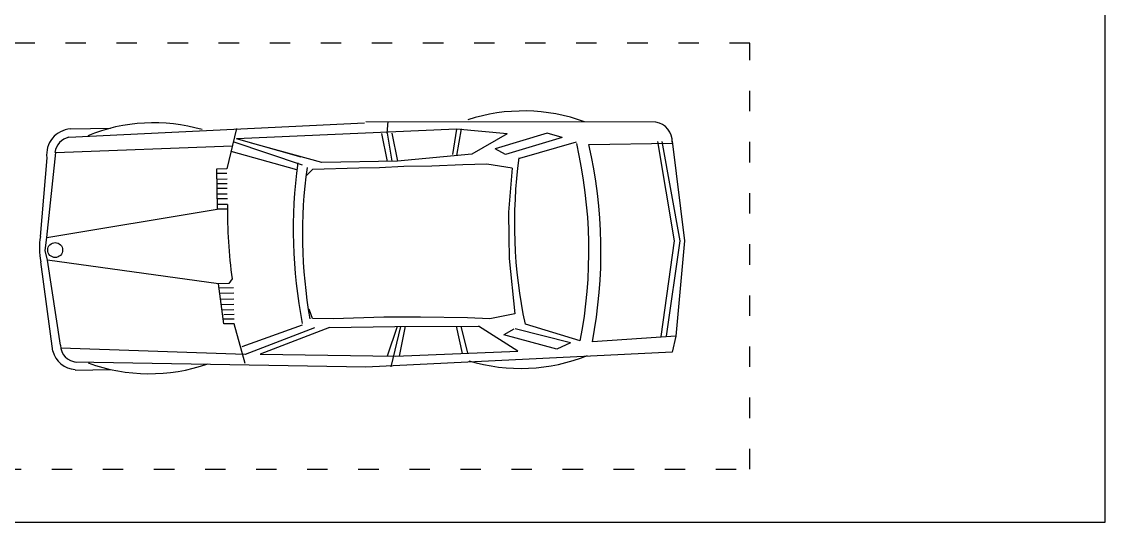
# Model space of a CAD drawing. Header units: millimetres. Extents: x 577 to 2337, y 236 to 943.
# Drawn here: x 803.2 to 809.56, y 685.62 to 688.56 of the extents above; entities that cross this region are included whole.
import ezdxf

# ---------------------------------------------------------------- set-up
doc = ezdxf.new("R2010")
doc.units = ezdxf.units.MM
doc.header["$LTSCALE"] = 0.01
doc.linetypes.add('ACAD_ISO03W100', pattern=[30, 12, -18])
doc.layers.add('06-Furn', color=4, linetype='Continuous')

# ---------------------------------------------------------------- blocks, each defined once
blk = doc.blocks.new('car2')
at = {"layer": '06-Furn', "color": 234, "linetype": 'ByBlock'}
for p, q in [((817.8492885542265, 700.8241786799005), (819.5849001855404, 700.9098911023846)), ((819.5927612452668, 700.9165355078144), (821.2963232480275, 700.9141273985031)), ((819.7176963573355, 700.8482053527215), (819.7240493059571, 700.916349906908)), ((817.8576198427456, 700.8734130286124), (818.0932052384296, 700.8777357245777)), ((818.832651577802, 700.8756553855567), (818.7763952708102, 700.6389586348387)), ((820.1254987806957, 700.8724444420478), (818.8337631263413, 700.8150763847312)), ((819.6848293663143, 700.8467783678409), (819.7182420359937, 700.683173404462)), ((819.7176963573355, 700.8482053527215), (819.7451660357302, 700.6836674260234)), ((819.7452091133644, 700.848865843569), (819.7788210851495, 700.6842849538881)), ((820.1254987806957, 700.8724444420478), (820.1012918535134, 700.723868218561)), ((820.1524227804322, 700.8729384636092), (820.1246122289763, 700.7172757052014)), ((820.4222806032557, 700.8442236842424), (820.1254987806957, 700.8724444420478)), ((820.6578657999448, 700.8485463765564), (820.352705760139, 700.7566982620995)), ((820.7458629219846, 700.8232278485925), (820.6578657999448, 700.8485463765564)), ((819.2205717233802, 700.6612335445537), (818.8139975969099, 700.797169597142)), ((819.2127990164811, 700.7075654915147), (818.8337631263413, 700.8150763847312)), ((819.3345746417591, 700.6761335899085), (818.9217601488835, 700.7897578549417)), ((820.4222806032557, 700.8442236842424), (820.215718951891, 700.725967812023)), ((820.7458629219846, 700.8232278485925), (820.4139023860098, 700.7241548119799)), ((820.8273329764343, 700.7952624672611), (820.4951844482681, 700.69981448019)), ((820.9022960476291, 700.7817260249773), (821.3941797056913, 700.7889509577683)), ((821.3051538414727, 700.799823802837), (821.4034020188656, 700.2158318213485)), ((821.3320778412092, 700.8003178243983), (821.4370570185363, 700.2164493483002)), ((821.3926570396112, 700.8014293765629), (821.4639810182728, 700.2169433698617)), ((817.7199361009627, 700.2357773616874), (817.7713756921406, 700.7349834144743)), ((817.7713756921406, 700.7349834144743), (818.8086823364566, 700.7748054110724)), ((819.1879314992675, 700.633306434692), (818.8021645133474, 700.7406936216976)), ((820.215718951891, 700.725967812023), (819.7788210851495, 700.6842849538881)), ((820.4139023860098, 700.7241548119799), (820.352705760139, 700.7566982620995)), ((817.6818458672765, 700.2422298493905), (817.7212178069595, 700.704361562926)), ((819.7788210851495, 700.6842849538881), (819.3345746417591, 700.6761335899085)), ((819.9806611774654, 700.6554914238051), (819.8153317005026, 700.6524578356621)), ((820.1616640887845, 700.6627504408124), (819.9806611774654, 700.6554914238051)), ((820.3043335990714, 700.6669943830979), (820.1616640887845, 700.6627504408124)), ((820.4529097684411, 700.6427875040577), (820.3043335990714, 700.6669943830979)), ((818.7763952708102, 700.6389586348387), (818.7158160724082, 700.6378470826742)), ((818.7158160724082, 700.6378470826742), (818.7201387648236, 700.4022618804694)), ((818.7768892923832, 700.6120346344719), (818.7163100939813, 700.6109230823072)), ((819.280123565014, 700.6347619559209), (819.2407995524879, 700.5953019830812)), ((819.5516640470507, 700.643682223578), (819.280123565014, 700.6347619559209)), ((819.6736929467139, 700.6459213005407), (819.5516640470507, 700.643682223578)), ((819.8153317005026, 700.6524578356621), (819.6736929467139, 700.6459213005407)), ((820.4529097684411, 700.6427875040577), (820.4306044056399, 700.3841677690402)), ((818.7775068211752, 700.5783795345159), (818.7169276227731, 700.5772679823513)), ((818.7775068211752, 700.5783795345159), (818.7169276227731, 700.5772679823513)), ((818.7780008427482, 700.551455534149), (818.7174216443462, 700.5503439819845)), ((818.7784948643213, 700.5245315337822), (818.7179156659193, 700.5234199816175)), ((818.7791123931131, 700.4908764338262), (818.7185331947112, 700.4897648816616)), ((818.7796064146862, 700.4639524334593), (818.7190272162843, 700.4628408812948)), ((817.7199361009627, 700.2357773616874), (818.7201387648236, 700.4022618804694)), ((818.7802239416525, 700.4302974330009), (818.7196447432505, 700.4291858808364)), ((818.7802239416525, 700.4302974330009), (818.7196447432505, 700.4291858808364)), ((818.7807179632255, 700.403373432634), (818.7201387648236, 700.4022618804694)), ((818.7807179632255, 700.403373432634), (818.7798992701004, 700.3815213283447)), ((820.4306044056399, 700.3841677690402), (820.4332768523999, 700.2385203692583)), ((817.7097823980822, 700.1609834281401), (817.7199361009627, 700.2357773616874)), ((820.4332768523999, 700.2385203692583), (820.4355881577059, 700.112555050528)), ((821.4034020188656, 700.2158318213485), (821.3261497784086, 699.6555526927747)), ((821.4370570185363, 700.2164493483002), (821.357495860226, 699.6567560433424)), ((821.4639810182728, 700.2169433698617), (821.4136529765469, 699.6571582665008)), ((817.7222936789184, 700.1025058797939), (817.7097823980822, 700.1609834281401)), ((817.7547754178761, 699.5702407419997), (817.6845629886666, 700.0941476981268)), ((817.7988556173113, 699.6042978597345), (817.7222936789184, 700.1025058797939)), ((818.7281666236007, 699.9647464267699), (817.7222936789184, 700.1025058797939)), ((820.4355881577059, 700.112555050528), (820.4685949689028, 699.7879496466825)), ((818.7887458220026, 699.9658579789345), (818.7281666236007, 699.9647464267699)), ((818.7594133157525, 699.7296552461268), (818.7281666236007, 699.9647464267699)), ((818.8084446003243, 699.9931525415699), (818.7887458220026, 699.9658579789345)), ((818.8161489605928, 699.9402391030522), (818.7316302868302, 699.938688291598)), ((818.8167113318578, 699.9095900687322), (818.7356953649936, 699.908103527548)), ((818.8173613864751, 699.8741623228393), (818.7403941683075, 699.8727500711059)), ((818.8179392128017, 699.8426709931567), (818.7445710150274, 699.8413247789248)), ((818.8185170391281, 699.8111796634741), (818.7487478617473, 699.8098994867438)), ((818.8190044700955, 699.7846148487737), (818.7584252716936, 699.7835032966091)), ((819.2804125783631, 699.7605887933189), (819.2597193021574, 699.8153374539435)), ((819.6976726868884, 699.7682449919657), (819.402513706317, 699.7588914540714)), ((819.9142478016781, 699.7682811316571), (819.6976726868884, 699.7682449919657)), ((820.1899413865312, 699.7654642794749), (819.9142478016781, 699.7682811316571)), ((820.321006842679, 699.758308524989), (820.1899413865312, 699.7654642794749)), ((820.4685949689028, 699.7879496466825), (820.321006842679, 699.758308524989)), ((818.8194984925814, 699.7576907986581), (818.7589192941795, 699.7565792464935)), ((818.8194984925814, 699.7576907986581), (818.7589192941795, 699.7565792464935)), ((818.8199925141544, 699.7307667982913), (818.7594133157525, 699.7296552461268)), ((818.8848942068896, 699.4962930948512), (818.8199925141544, 699.7307667982913)), ((819.2197516020386, 699.7228931038153), (818.8652314068551, 699.595189161752)), ((819.2917804354119, 699.7057571327123), (818.8839061628307, 699.5501411453337)), ((819.3792835340529, 699.7073627046127), (818.9714092614719, 699.551746717234)), ((819.402513706317, 699.7588914540714), (819.2804125783631, 699.7605887933189)), ((819.3792835340529, 699.7073627046127), (819.7629508287902, 699.7144025173404)), ((819.7774764003408, 699.7144334038886), (819.7174730945553, 699.5401529597068)), ((819.7966058782094, 699.715020045205), (819.7403495214688, 699.4783232935742)), ((819.7629508287902, 699.7144025173404), (820.2538630131153, 699.715446471618)), ((819.8235299276947, 699.7155140676794), (819.7884175820556, 699.5403455791726)), ((820.1240206507953, 699.7151703503793), (820.1584398261671, 699.5561273417597)), ((820.1515764993169, 699.7152289722419), (820.1899941003694, 699.5574731589578)), ((820.4849198221067, 699.5700519461434), (820.2538630131153, 699.715446471618)), ((820.4614537819544, 699.6986338408038), (820.4029853665086, 699.6660590867845)), ((820.7948944071962, 699.6188717592663), (820.470200539928, 699.7004465957415)), ((820.8525312156808, 699.6309925316051), (820.5302855177621, 699.7284821446217)), ((820.7156234905322, 699.5812275487876), (820.4029853665086, 699.6660590867845)), ((821.4136529765469, 699.6571582665008), (820.9235389944386, 699.6239929644804)), ((821.4136529765469, 699.6571582665008), (821.3922440490956, 699.5645544281053)), ((818.8839061628307, 699.5501411453337), (817.8006077441318, 699.587331174204)), ((820.7948944071962, 699.6188717592663), (820.7156234905322, 699.5812275487876)), ((818.9714092614719, 699.551746717234), (819.7661619717533, 699.5393963657098)), ((821.3922440490956, 699.5645544281053), (819.5922674234208, 699.4756061731606)), ((819.7661619717533, 699.5393963657098), (820.4849198221067, 699.5700519461434)), ((819.5922674234208, 699.4756061731606), (817.8814801992453, 699.5048148235458)), ((817.8847640101353, 699.4581602433601), (818.093425207088, 699.4619889141127))]:
    blk.add_line(p, q, dxfattribs=at)
for centre, major_axis, ratio, start_param, end_param in [((820.5176389814466, 699.9329244706356), (-0.739465750713162, 0.739465750713162), 0.9999999991410683, -1.136973807602878, -0.4694053598826369), ((818.34591160345, 699.8807435747896), (-0.7272735366795605, 0.7272735366795609), 0.999999999141132, -1.066031578777443, -0.3998775873438207), ((821.2782298417362, 700.7993297812754), (-0.08106575678600028, 0.08106575678600028), 0.9999999991417632, 3.88658177985384, 5.341461781766338), ((817.8687921714472, 700.7230604016638), (-0.1066084725751366, 0.1066084725751366), 0.9999999991412126, -0.7112269722606215, 0.9114344024841783), ((817.8687921714472, 700.7230604016638), (-0.07281928677777565, 0.07281928677777565), 0.9999999991416757, -0.5948587645717534, 0.6636120597080759), ((818.1023902811959, 700.159592347208), (-1.980239013255914, 1.980239013255914), 0.9999999991410882, 3.737098413306309, 4.153576573234332), ((818.1733980599538, 700.1525927800832), (-1.980239013255365, 1.980239013255365), 0.9999999991411966, 3.73709841330627, 4.153576573234283), ((822.0216665657306, 700.2810423786984), (-2.019176129125325, 2.019176129125325), 0.9999999991412092, 0.6475106686239402, 0.978962893280988), ((823.2801177365941, 700.3175999087879), (-1.990221297475771, 1.990221297475771), 0.9999999991411084, 0.6476403651941398, 0.9964456021164594), ((822.0760085876893, 700.2551063717058), (-2.019176065090247, 2.019176065090247), 0.9999999991411209, 0.647510645988933, 0.9599790335749034), ((821.5753203795829, 700.3873181130368), (-1.976665311645032, 1.976665311645032), 0.9999999991410858, 0.7700226896632638, 0.9269047385533602), ((818.0264856240631, 700.1744875274443), (-0.2483602090492524, 0.2483602090492524), 0.9999999991410166, 0.5913126655573535, 1.016176892705206), ((817.7684116607403, 700.1626008486624), (-0.03094218984714291, 0.03094218984714293), 0.9999999991409922, 0.8037448484093144, 7.086930155588901), ((817.8998206163232, 699.6061504405899), (-0.07140505349334719, 0.07140505349334719), 0.9999999991423608, 0.8037448484086402, 2.307973077532408), ((817.8955088895264, 699.606489355656), (-0.1027615504318049, 0.1027615504318049), 0.9999999991410113, 1.037488034499956, 2.283881349841223), ((820.5024968794966, 700.509031840961), (-0.7361310142210352, 0.7361310142210352), 0.999999999141201, 2.058925513724932, 2.74310072732152), ((818.3213891533967, 700.4832871729535), (-0.7399383703180843, 0.7399383703180843), 0.9999999991410571, 2.005981621592397, 2.69015674426268)]:
    blk.add_ellipse(centre, major_axis=major_axis, ratio=ratio, start_param=start_param, end_param=end_param, dxfattribs=at)

msp = doc.modelspace()

# ---------------------------------------------------------------- linework, layer by layer
at = {"layer": '06-Furn', "color": 5}
msp.add_lwpolyline([(801.6624783876987, 711.6769657249872), (801.6624783876987, 685.6204887824321), (809.5617477376104, 685.6204887824321), (809.5617477376104, 711.6769657249872)], close=True, dxfattribs=at)
at = {"layer": '06-Furn', "color": 5, "linetype": 'ACAD_ISO03W100'}
msp.add_lwpolyline([(802.7738129762282, 685.9319040944501), (807.4738129762283, 685.9319040944501), (807.4738129762283, 688.4319040944501), (802.7738129762282, 688.4319040944501)], close=True, dxfattribs=at)

# ---------------------------------------------------------------- block references
at = {"layer": '06-Furn', "color": 5}
msp.add_blockref('car2', (-14.37460502829947, -12.9449197915161), dxfattribs=at)

doc.saveas('drawing.dxf')
